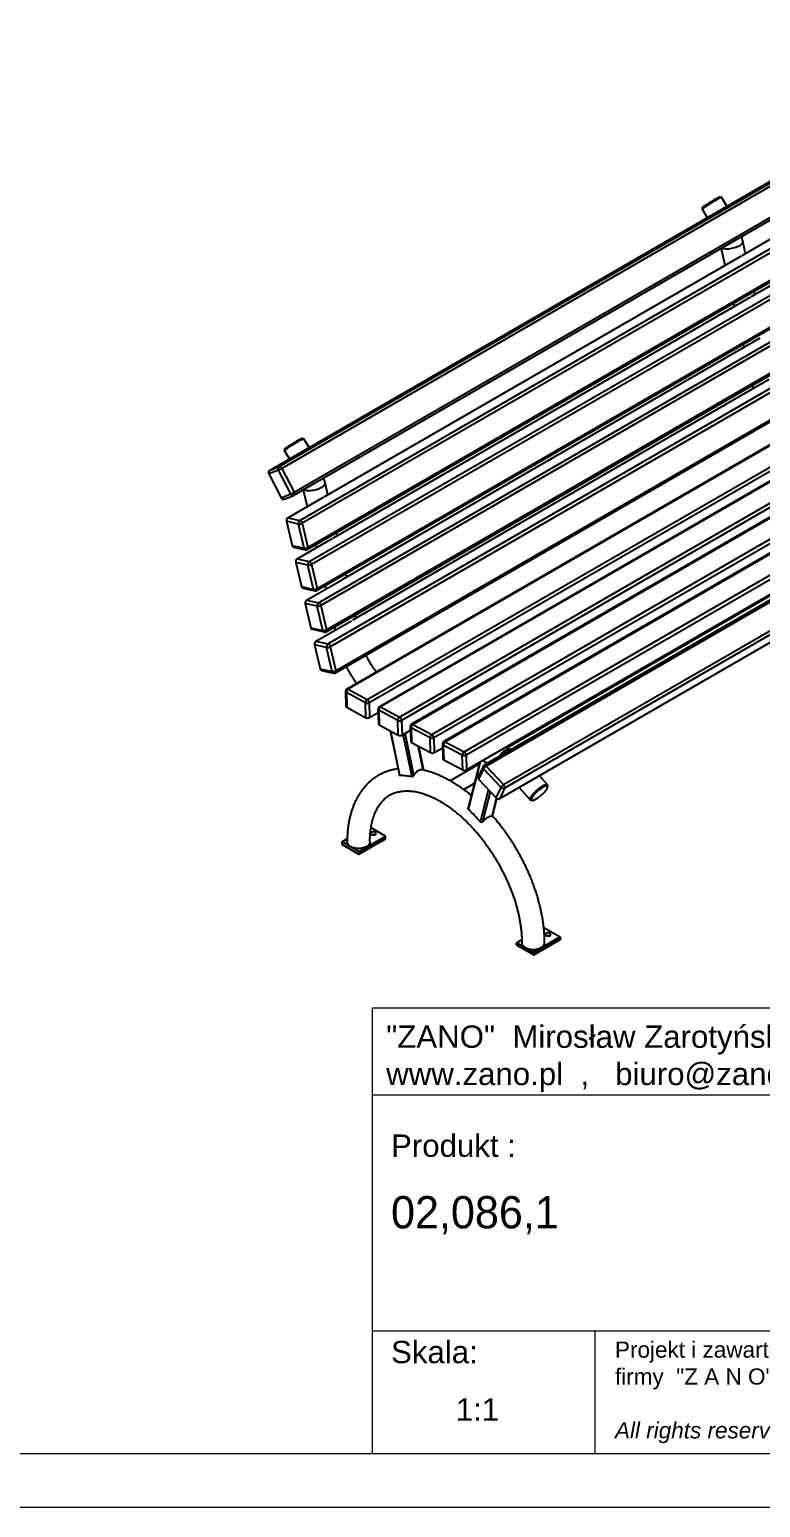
# Model space of a CAD drawing. Header units: millimetres. Extents: x 2090 to 8030, y -3450 to 750.
# Drawn here: x 5206 to 6567, y -3450 to -701 of the extents above; entities that cross this region are included whole.
import ezdxf

# ---------------------------------------------------------------- set-up
doc = ezdxf.new("R2010")
doc.units = ezdxf.units.MM
doc.layers.add('tabelka', color=155, linetype='Continuous')

# ---------------------------------------------------------------- blocks, each defined once
blk = doc.blocks.new('zano')
at = {"layer": 'Defpoints', "lineweight": 5}
for points in [[(6270.2, 3716.2), (6270.2, 3707.4), (6434.8, 3707.4), (6270.2, 3558.4), (6452.4, 3558.4), (6617.9, 3708.2), (6617.9, 3558.4), (6628.6, 3558.4), (6628.6, 3716.2), (6610.7, 3716.2), (6446.1, 3567.2), (6295.4, 3567.2), (6459.9, 3716.2), (6270.2, 3716.2), (6270.2, 3707.4)], [(6270.2, 3554.4), (6286.2, 3554.4), (6441.7, 3405.6), (6441.7, 3554.4), (6452.4, 3554.4), (6452.4, 3380.5), (6281, 3544.6), (6281, 3380.5), (6270.2, 3380.5)]]:
    blk.add_hatch(color=251, dxfattribs=at).paths.add_polyline_path(points)
h = blk.add_hatch(color=251, dxfattribs=at)
h.paths.add_polyline_path([(6454.7, 3467.4, 1), (6628.6, 3467.4, 1)])
h.paths.add_polyline_path([(6617.9, 3467.4, -1), (6465.4, 3467.4, -1)], flags=16)
at = {"layer": 'Defpoints', "color": 251, "lineweight": 5}
blk.add_lwpolyline([(6434.8, 3707.4), (6270.2, 3558.4), (6452.4, 3558.4), (6617.9, 3708.2), (6617.9, 3558.4), (6628.6, 3558.4), (6628.6, 3716.2), (6610.7, 3716.2), (6446.1, 3567.2), (6295.4, 3567.2), (6459.9, 3716.2), (6270.2, 3716.2), (6270.2, 3707.4), (6432.1, 3707.4)], dxfattribs=at)
for points in [[(6270.2, 3716.2), (6270.2, 3707.4), (6434.8, 3707.4), (6270.2, 3558.4), (6452.4, 3558.4), (6617.9, 3708.2), (6617.9, 3558.4), (6628.6, 3558.4), (6628.6, 3716.2), (6610.7, 3716.2), (6446.1, 3567.2), (6295.4, 3567.2), (6459.9, 3716.2), (6270.2, 3716.2), (6270.2, 3707.4)], [(6270.2, 3554.4), (6286.2, 3554.4), (6441.7, 3405.6), (6441.7, 3554.4), (6452.4, 3554.4), (6452.4, 3380.5), (6281, 3544.6), (6281, 3380.5), (6270.2, 3380.5)]]:
    blk.add_lwpolyline(points, close=True, dxfattribs=at)
for radius in [87, 76.3]:
    blk.add_circle((6541.7, 3467.4), radius, dxfattribs=at)
blk = doc.blocks.new('TABELA')
at = {"layer": 'tabelka', "lineweight": 5}
for p, q in [((4587.4, 3929.4), (6672.4, 3929.4)), ((4587.4, 3767.6), (4587.4, 3929.4)), ((4587.4, 3929.4), (6672.4, 3929.4)), ((6226.5, 3767.6), (6226.5, 3329)), ((4587.4, 3329), (6672.4, 3329)), ((5001.6, 3329), (5001.6, 3100.4)), ((6226.5, 3329), (6226.5, 3100.4))]:
    blk.add_line(p, q, dxfattribs=at)
blk.add_lwpolyline([(4587.4, 3767.6), (6672.4, 3767.6), (6672.4, 3100.4), (4587.4, 3100.4)], close=True, dxfattribs=at)
blk.add_blockref('zano', (0, 0))
at = {"layer": 'tabelka', "lineweight": 5, "attachment_point": 1}
for s, insert, char_height, width in [('{\\fArial|b0|i0|c238|p34;"ZANO"  Mirosław Zarotyński ul. Lindego 7a  30-148 Kraków tel. 012 636 89 25\\Pwww.zano.pl  ,   biuro@zano.pl}', (4613, 3896.9), 41.595, 2040.38), ('{\\fArial|b0|i0|c238|p34;Produkt : }', (4622, 3694.1), 41.595, 265.273), ('{\\fCentury Gothic|b0|i0|c238|p34;02,086,1 }', (4622, 3579.5), 60, 713.135), ('{\\fArial|b0|i0|c238|p34;Skala: }', (4622, 3310.3), 41.595, 191.675), ('{\\fArial|b0|i0|c238|p34;Masa :}', (6246.7, 3312.2), 41.595, 200.457), ('{\\fArial|b0|i0|c238|p34;1:1}', (4742.5, 3203.5), 41.595, 42.482), ('{\\fArial|b0|i0|c238|p34;70kg}', (6306.7, 3201.8), 41.595, 125.479)]:
    blk.add_mtext(s, dxfattribs=dict(at, insert=insert, char_height=char_height, width=width))
at = {"layer": 'tabelka', "color": 1, "lineweight": 5, "insert": (5038.9, 3308.9), "char_height": 30, "width": 1186.12, "attachment_point": 1}
blk.add_mtext('{\\fArial|b0|i0|c0|p34;Projekt i zawartość rysunku stanowi własność intelektualną firmy \\fArial|b0|i0|c238|p34; "Z A N O"   Mirosław Zarotyński\\fArial|b0|i1|c238|p34;\\P\\PAll rights reserved.}', dxfattribs=at)
blk = doc.blocks.new('izomertria')
for p, q in [((-3700.9, 680.6), (-2010.9, 1656.2)), ((-2005.9, 1652.8), (-3695.9, 677.2)), ((-3718.7, 673.6), (-2028.8, 1649.2)), ((-3673.4, 627.4), (-1983.4, 1603)), ((-3673.2, 632.8), (-1983.2, 1608.4)), ((-3662.6, 580.3), (-1972.6, 1556)), ((-1968.2, 1550.7), (-3658.2, 575.1)), ((-2839.3, 1073.5), (-2062.7, 1521.8)), ((-3648.7, 526.5), (-1958.7, 1502.1)), ((-3647.8, 530.1), (-1957.8, 1505.7)), ((-3645.1, 503.8), (-1955.1, 1479.5)), ((-1950.7, 1474.2), (-3640.7, 498.6)), ((-2821.8, 997), (-2045.2, 1445.3)), ((-3631.2, 450), (-1941.2, 1425.6)), ((-3630.3, 453.6), (-1940.4, 1429.2)), ((-3627.6, 427.4), (-1937.6, 1403)), ((-1933.2, 1397.7), (-3623.2, 422.1)), ((-3613.7, 373.5), (-1923.8, 1349.1)), ((-3612.9, 377.1), (-1922.9, 1352.7)), ((-3610.2, 350.9), (-1920.2, 1326.5)), ((-1915.8, 1321.2), (-3605.8, 345.6)), ((-3596.3, 297), (-1906.3, 1272.6)), ((-3595.4, 300.6), (-1905.4, 1276.2)), ((-1884.9, 1242.3), (-3574.9, 266.6)), ((-1882.5, 1242.1), (-3572.4, 266.4)), ((-3537.1, 247.1), (-1847.1, 1222.7)), ((-1843.5, 1216.7), (-3533.5, 241)), ((-1824.5, 1209.4), (-3514.5, 233.8)), ((-1822.1, 1209.2), (-3512.1, 233.6)), ((-3476.8, 214.6), (-1786.8, 1190.2)), ((-1783.1, 1184.2), (-3473.1, 208.6)), ((-2879.1, 1181.1), (-2880, 1182.5)), ((-1764.4, 1177), (-3454.4, 201.4)), ((-1762, 1176.8), (-3452, 201.2)), ((-3416.7, 182.3), (-1726.7, 1157.9)), ((-2913.6, 1159.3), (-2904.1, 1143.9)), ((-2913.3, 1161.9), (-2912.5, 1160.5)), ((-2867.3, 1165.1), (-2877.6, 1181.6)), ((-1723.1, 1151.8), (-3413, 176.2)), ((-1704.4, 1144.7), (-3394.3, 169.1)), ((-1702, 1144.5), (-3392, 168.9)), ((-3356.6, 149.9), (-1666.6, 1125.5)), ((-1663, 1119.5), (-3353, 143.9)), ((-1629.5, 1100.7), (-3319.5, 125.1)), ((-3617.1, 624.5), (-2840.5, 1072.8)), ((-3352.2, 116.5), (-1662.2, 1092.1)), ((-1625.6, 1099.3), (-3315.6, 123.7)), ((-2878.3, 1086.4), (-2871.1, 1055.1)), ((-2832.7, 1077.3), (-2837.7, 1099.2)), ((-3283.1, 89), (-1593.1, 1064.6)), ((-1591.2, 1058.2), (-3281.2, 82.6)), ((-3290.3, 63), (-1600.3, 1038.6)), ((-3599.7, 548), (-2823, 996.3)), ((-2815.2, 1000.8), (-2816.6, 1006.9)), ((-2855, 984.7), (-2853.6, 978.6)), ((-3582.2, 471.5), (-2805.5, 919.8)), ((-2837.5, 908.2), (-2836.2, 902.1)), ((-3564.1, 395.3), (-2788.7, 843)), ((-2820.1, 831.7), (-2818.7, 825.7)), ((-3656.9, 732.1), (-3657.8, 733.5)), ((-3645.2, 716), (-3655.4, 732.6)), ((-3691.5, 710.3), (-3681.9, 694.8)), ((-3691.1, 712.8), (-3690.3, 711.4)), ((-3702.1, 674.1), (-3720, 667.1)), ((-3720, 667.1), (-3697.3, 622.7)), ((-3718.7, 673.6), (-3700.9, 680.6)), ((-3679.4, 629.7), (-3702.1, 674.1)), ((-3695.9, 677.2), (-3673.2, 632.8)), ((-3656.1, 637.4), (-3648.9, 606.1)), ((-3610.5, 628.3), (-3615.5, 650.2)), ((-3697.3, 622.7), (-3679.4, 629.7)), ((-3691.9, 620.1), (-3674, 627.1)), ((-3684.9, 585.4), (-3618.3, 623.8)), ((-3665.1, 573.8), (-3687.4, 578.8)), ((-3687.4, 578.8), (-3677.1, 533.8)), ((-3684.9, 585.4), (-3662.6, 580.3)), ((-3654.7, 528.8), (-3665.1, 573.8)), ((-3658.2, 575.1), (-3647.8, 530.1)), ((-3593, 551.8), (-3594.4, 557.8)), ((-3677.1, 533.8), (-3654.7, 528.8)), ((-3674.6, 531), (-3652.3, 526)), ((-3667.4, 508.9), (-3600.8, 547.3)), ((-3632.8, 535.7), (-3631.5, 529.6)), ((-2632.8, 529.4), (-3276.8, 157.6)), ((-3647.6, 497.3), (-3669.9, 502.3)), ((-3669.9, 502.3), (-3659.6, 457.3)), ((-3667.4, 508.9), (-3645.1, 503.8)), ((-3637.3, 452.3), (-3647.6, 497.3)), ((-3640.7, 498.6), (-3630.3, 453.6)), ((-3649.9, 432.4), (-3583.3, 470.8)), ((-3575.5, 475.3), (-3576.9, 481.3)), ((-3659.6, 457.3), (-3637.3, 452.3)), ((-3657.1, 454.5), (-3634.8, 449.5)), ((-3615.4, 459.2), (-3614, 453.1)), ((-3630.1, 420.8), (-3652.4, 425.8)), ((-3652.4, 425.8), (-3642.1, 380.8)), ((-3649.9, 432.4), (-3627.6, 427.4)), ((-3619.8, 375.8), (-3630.1, 420.8)), ((-3623.2, 422.1), (-3612.9, 377.1)), ((-2814.3, 424.6), (-2816.4, 425.8)), ((-2810.1, 427.1), (-2812.1, 428.2)), ((-3632.5, 355.9), (-3566.5, 394)), ((-3558.1, 398.8), (-3559.5, 404.9)), ((-3642.1, 380.8), (-3619.8, 375.8)), ((-3639.7, 378), (-3617.3, 373)), ((-3597.9, 382.7), (-3596.5, 376.6)), ((-3612.7, 344.3), (-3635, 349.3)), ((-3635, 349.3), (-3624.6, 304.3)), ((-3632.5, 355.9), (-3610.2, 350.9)), ((-3602.3, 299.3), (-3612.7, 344.3)), ((-3605.8, 345.6), (-3595.4, 300.6)), ((-3624.6, 304.3), (-3602.3, 299.3)), ((-3622.2, 301.5), (-3599.9, 296.5)), ((-3577.4, 262.2), (-3576.7, 234.9)), ((-3540.5, 240.9), (-3575.9, 260.3)), ((-3575.9, 260.3), (-3575.3, 233)), ((-3572.4, 266.4), (-3537.1, 247.1)), ((-3575.3, 233), (-3539.9, 213.6)), ((-3539.9, 213.6), (-3540.5, 240.9)), ((-3533.5, 241), (-3532.9, 213.8)), ((-3532.9, 213.8), (-3516.8, 223)), ((-3517, 229.3), (-3516.2, 201.9)), ((-3480.2, 208.4), (-3515.5, 227.4)), ((-3515.5, 227.4), (-3514.7, 200)), ((-3512.1, 233.6), (-3476.8, 214.6)), ((-3514.7, 200), (-3479.4, 181)), ((-3479.4, 181), (-3480.2, 208.4)), ((-3473.1, 208.6), (-3472.3, 181.2)), ((-3456.9, 196.9), (-3456.1, 169.5)), ((-3420.1, 176.1), (-3455.4, 195)), ((-3455.4, 195), (-3454.6, 167.6)), ((-3452, 201.2), (-3416.7, 182.3)), ((-3494.2, 189), (-3477.2, 107)), ((-3476.3, 106.1), (-3493.4, 188.6)), ((-3472.3, 181.2), (-3456.7, 190.2)), ((-3453.7, 103.6), (-3470.1, 182.5)), ((-3450.1, 106.6), (-3466.2, 184.7)), ((-3454.6, 167.6), (-3419.3, 148.7)), ((-3419.3, 148.7), (-3420.1, 176.1)), ((-3413, 176.2), (-3412.2, 148.8)), ((-3392, 168.9), (-3356.6, 149.9)), ((-3433.1, 116.2), (-3442.4, 161.1)), ((-3431.9, 116), (-3441.1, 160.4)), ((-3412.2, 148.8), (-3396.6, 157.8)), ((-3396.8, 164.6), (-3396, 137.2)), ((-3360, 143.7), (-3395.4, 162.7)), ((-3395.4, 162.7), (-3394.6, 135.3)), ((-3359.2, 116.3), (-3360, 143.7)), ((-3353, 143.9), (-3352.2, 116.5)), ((-3269.8, 153.8), (-3278.9, 158.7)), ((-3394.6, 135.3), (-3359.2, 116.3)), ((-3328.2, 127.9), (-3382.9, 96.4)), ((-3327.5, 130.7), (-3349.1, 46)), ((-3348.6, 43.2), (-3326, 131.5)), ((-3321.5, 122.9), (-3330.6, 103.3)), ((-3320.5, 118.7), (-3329.6, 99.2)), ((-3288, 84), (-3320.5, 118.7)), ((-3315.6, 123.7), (-3283.1, 89)), ((-3357.4, 80), (-3337.5, 91.5)), ((-3329.6, 99.2), (-3297.1, 64.5)), ((-3297.1, 64.5), (-3288, 84)), ((-3281.2, 82.6), (-3290.3, 63)), ((-3254, 84), (-3233.7, 60.6)), ((-3201.7, 88.5), (-3216.6, 105.6)), ((-3201.6, 86), (-3202.9, 87.4)), ((-3326.2, 19.6), (-3311, 79.3)), ((-3321.7, 20.3), (-3307.6, 75.7)), ((-3304.7, 30), (-3296.1, 63.6)), ((-3304, 30.2), (-3295.6, 63.3)), ((-3232.4, 61.7), (-3231.2, 60.2)), ((-3503.2, -6.6), (-3530, 8.9)), ((-3584.1, -17.4), (-3584.1, -21.5)), ((-3574.3, -11.6), (-3584, -17.2)), ((-3583.8, -17.2), (-3574.3, -11.7)), ((-3552.7, -35.1), (-3583.8, -17.2)), ((-3583.8, -22.1), (-3552.7, -40)), ((-3552.7, -35.1), (-3503.2, -6.6)), ((-3552.4, -40.1), (-3502.9, -11.5)), ((-3552.3, -35.8), (-3502.8, -7.2)), ((-3552.3, -39.8), (-3502.8, -11.3)), ((-3502.8, -11.3), (-3502.8, -7.2)), ((-3552.3, -39.8), (-3552.3, -35.8)), ((-3208.4, -176.7), (-3177.9, -194.3)), ((-3258.9, -209.2), (-3258.9, -205.2)), ((-3249.3, -199.5), (-3258.7, -204.9)), ((-3249.3, -199.6), (-3258.5, -205)), ((-3258.5, -205), (-3227.4, -222.9)), ((-3227.4, -227.8), (-3258.5, -209.9)), ((-3177.9, -194.3), (-3227.4, -222.9)), ((-3227.1, -227.8), (-3177.6, -199.3)), ((-3177.5, -195), (-3227, -223.5)), ((-3177.5, -199), (-3227, -227.6)), ((-3177.5, -195), (-3177.5, -199)), ((-3227, -223.5), (-3227, -227.6))]:
    blk.add_line(p, q)
at = {"flags": 128}
for points in [[(-2880, 1182.5), (-2880.2, 1182.5), (-2880.6, 1182.3), (-2881.4, 1182), (-2882.5, 1181.4), (-2883.8, 1180.7), (-2885.4, 1179.9), (-2887.1, 1178.9), (-2889.1, 1177.7), (-2891.2, 1176.5), (-2893.4, 1175.2), (-2895.6, 1173.8), (-2897.9, 1172.4), (-2900.2, 1171), (-2902.4, 1169.6), (-2904.4, 1168.3), (-2906.4, 1167), (-2908.1, 1165.8), (-2909.7, 1164.8), (-2911, 1163.9), (-2912, 1163.1), (-2912.7, 1162.5), (-2913.2, 1162.1), (-2913.3, 1161.9), (-2913.3, 1161.9)], [(-2877.6, 1181.6), (-2877.8, 1181.6), (-2878.2, 1181.5), (-2879, 1181.1), (-2880.1, 1180.6), (-2881.4, 1179.9), (-2883, 1179), (-2884.8, 1178), (-2886.8, 1176.9), (-2888.9, 1175.6), (-2891.2, 1174.3), (-2893.5, 1172.9), (-2895.8, 1171.4), (-2898.2, 1169.9), (-2900.5, 1168.5), (-2902.7, 1167.1), (-2904.8, 1165.7), (-2906.8, 1164.4), (-2908.5, 1163.3), (-2910.1, 1162.2), (-2911.3, 1161.3), (-2912.4, 1160.5), (-2913.1, 1160), (-2913.5, 1159.6), (-2913.6, 1159.3), (-2913.6, 1159.3)], [(-2837.7, 1099.2), (-2837.6, 1098.3), (-2837.9, 1097.1), (-2838.4, 1096), (-2839.4, 1094.8), (-2840.6, 1093.6), (-2842.2, 1092.4), (-2844, 1091.2), (-2846.1, 1090.1), (-2848.4, 1089.1), (-2850.8, 1088.1), (-2853.4, 1087.3), (-2856.1, 1086.6), (-2858.8, 1086), (-2861.5, 1085.6), (-2864.2, 1085.3), (-2866.7, 1085.2), (-2869.1, 1085.3), (-2871.3, 1085.4), (-2873.3, 1085.8), (-2875.1, 1086.3), (-2876.5, 1086.9), (-2877, 1087.2)], [(-3691.5, 710.3), (-3691.5, 710.3), (-3691.3, 710.6), (-3690.8, 711), (-3690, 711.7), (-3688.9, 712.4), (-3687.6, 713.4), (-3686, 714.5), (-3684.2, 715.7), (-3682.2, 717), (-3680.1, 718.3), (-3677.9, 719.8), (-3675.5, 721.2), (-3673.2, 722.7), (-3670.8, 724.1), (-3668.5, 725.5), (-3666.3, 726.8), (-3664.2, 728.1), (-3662.3, 729.2), (-3660.5, 730.2), (-3659, 731), (-3657.7, 731.7), (-3656.7, 732.2), (-3655.9, 732.5), (-3655.5, 732.6), (-3655.4, 732.6)], [(-3691.1, 712.8), (-3691.1, 713), (-3690.7, 713.4), (-3690, 713.9), (-3689.1, 714.6), (-3687.9, 715.5), (-3686.4, 716.5), (-3684.7, 717.6), (-3682.8, 718.9), (-3680.7, 720.2), (-3678.6, 721.6), (-3676.3, 723), (-3674.1, 724.4), (-3671.8, 725.8), (-3669.6, 727.1), (-3667.5, 728.4), (-3665.5, 729.5), (-3663.6, 730.6), (-3662, 731.5), (-3660.6, 732.2), (-3659.5, 732.8), (-3658.6, 733.2), (-3658.1, 733.4), (-3657.8, 733.5), (-3657.8, 733.5)], [(-3700.9, 680.6), (-3700.3, 680.7), (-3699.7, 680.6), (-3699, 680.4), (-3698.3, 680), (-3697.6, 679.5), (-3697, 678.8), (-3696.4, 678), (-3695.9, 677.2)], [(-3673.2, 632.8), (-3672.8, 631.9), (-3672.5, 631), (-3672.4, 630.2), (-3672.3, 629.3), (-3672.5, 628.6), (-3672.7, 628), (-3673.1, 627.6), (-3673.4, 627.4)], [(-3654.8, 638.1), (-3654.4, 637.9), (-3652.9, 637.3), (-3651.2, 636.8), (-3649.2, 636.4), (-3646.9, 636.2), (-3644.5, 636.2), (-3642, 636.3), (-3639.3, 636.6), (-3636.6, 637), (-3633.9, 637.6), (-3631.2, 638.3), (-3628.7, 639.1), (-3626.2, 640.1), (-3623.9, 641.1), (-3621.8, 642.2), (-3620, 643.3), (-3618.4, 644.5), (-3617.2, 645.7), (-3616.3, 646.9), (-3615.7, 648.1), (-3615.4, 649.3), (-3615.5, 650.2)], [(-3269.7, 153.8), (-3271.1, 154.3), (-3272.7, 154.7), (-3274.5, 154.7), (-3276.4, 154.3), (-3278.3, 153.7), (-3280.3, 152.7)], [(-3231, 60.1), (-3231.6, 60), (-3232.6, 60.1), (-3233.4, 60.4), (-3233.9, 61), (-3234.1, 61.7), (-3234, 62.7), (-3233.6, 63.9), (-3233, 65.3), (-3232.1, 66.9), (-3230.9, 68.5), (-3229.6, 70.3), (-3228, 72.2), (-3226.3, 74), (-3224.4, 75.9), (-3222.3, 77.8), (-3220.3, 79.6), (-3218.1, 81.4), (-3216, 83), (-3213.9, 84.5), (-3211.8, 85.8), (-3209.9, 86.9), (-3208, 87.8), (-3206.4, 88.5), (-3204.9, 88.9), (-3203.7, 89.1), (-3202.7, 89), (-3201.9, 88.7), (-3201.5, 88.2), (-3201.3, 87.4), (-3201.4, 86.4), (-3201.5, 85.8)], [(-3202.9, 87.4), (-3203.4, 87.8), (-3204.3, 88), (-3205.4, 87.9), (-3206.7, 87.6), (-3208.2, 87), (-3209.9, 86.2), (-3211.8, 85.2), (-3213.7, 84), (-3215.8, 82.6), (-3217.8, 81.1), (-3219.9, 79.4), (-3221.9, 77.7), (-3223.8, 75.8), (-3225.7, 74), (-3227.4, 72.2), (-3228.9, 70.4), (-3230.1, 68.7), (-3231.2, 67.1), (-3232, 65.7), (-3232.5, 64.4), (-3232.8, 63.3), (-3232.8, 62.4), (-3232.5, 61.7), (-3232.4, 61.7)], [(-3210.2, 71.8), (-3208.4, 73.7), (-3206.7, 75.5), (-3205.2, 77.3), (-3203.9, 79), (-3202.9, 80.6), (-3202.1, 82), (-3201.5, 83.3), (-3201.3, 84.4), (-3201.3, 85.3), (-3201.6, 85.9), (-3202.2, 86.4), (-3203, 86.5), (-3204.1, 86.5), (-3205.4, 86.1), (-3207, 85.6), (-3208.7, 84.8), (-3210.5, 83.8), (-3212.5, 82.5), (-3214.5, 81.1), (-3216.6, 79.6), (-3218.6, 77.9), (-3220.6, 76.2), (-3222.6, 74.4), (-3224.4, 72.6), (-3226.1, 70.7), (-3227.6, 69), (-3228.9, 67.3), (-3229.9, 65.7), (-3230.7, 64.2), (-3231.3, 62.9), (-3231.5, 61.8), (-3231.5, 60.9), (-3231.2, 60.3), (-3230.6, 59.9), (-3229.8, 59.7), (-3228.7, 59.8), (-3227.4, 60.1), (-3225.8, 60.6), (-3224.1, 61.5), (-3222.3, 62.5), (-3220.3, 63.7), (-3218.3, 65.1), (-3216.2, 66.6), (-3214.2, 68.3), (-3212.2, 70), (-3210.2, 71.8)], [(-3529.3, -3.7), (-3528.2, -4.2), (-3527, -4.5), (-3525.6, -4.6), (-3524.3, -4.4), (-3523, -4.1), (-3522, -3.6), (-3521.3, -2.9), (-3520.9, -2.2), (-3520.8, -1.4), (-3521.1, -0.6), (-3521.8, 0.1), (-3522.8, 0.6), (-3523.9, 1), (-3525.3, 1.2), (-3526.6, 1.2), (-3527.9, 0.9), (-3529.1, 0.5), (-3530, -0.1), (-3530.5, -0.8), (-3530.8, -1.6), (-3530.6, -2.4), (-3530.1, -3.1), (-3529.3, -3.7)], [(-3538.2, -26.2), (-3540.3, -27.2), (-3542.6, -28.1), (-3545.1, -28.8), (-3547.7, -29.3), (-3550.5, -29.6), (-3553.2, -29.7), (-3556, -29.6), (-3558.7, -29.3), (-3561.3, -28.8), (-3563.8, -28.1), (-3566.1, -27.2), (-3568.2, -26.2), (-3570, -25), (-3571.6, -23.6), (-3572.8, -22.2), (-3573.7, -20.7), (-3574.2, -19.1), (-3574.4, -17.5)], [(-3532, -17.5), (-3532.2, -19.1), (-3532.7, -20.7), (-3533.6, -22.2), (-3534.9, -23.6), (-3536.4, -25), (-3538.2, -26.2)], [(-3204, -191.5), (-3203, -192), (-3201.7, -192.3), (-3200.3, -192.3), (-3199, -192.2), (-3197.8, -191.9), (-3196.7, -191.3), (-3196, -190.7), (-3195.6, -189.9), (-3195.5, -189.2), (-3195.9, -188.4), (-3196.5, -187.7), (-3197.5, -187.1), (-3198.7, -186.8), (-3200, -186.6), (-3201.4, -186.6), (-3202.7, -186.8), (-3203.8, -187.3), (-3204.7, -187.9), (-3205.3, -188.6), (-3205.5, -189.3), (-3205.4, -190.1), (-3204.9, -190.9), (-3204, -191.5)], [(-3249.2, -205.3), (-3249, -206.9), (-3248.4, -208.4), (-3247.5, -210), (-3246.3, -211.4), (-3244.8, -212.7), (-3242.9, -213.9), (-3240.9, -215), (-3238.6, -215.9), (-3236.1, -216.6), (-3233.4, -217.1), (-3230.7, -217.4), (-3228, -217.5), (-3225.2, -217.4), (-3222.5, -217.1), (-3219.8, -216.6), (-3217.4, -215.9), (-3215, -215), (-3213, -213.9), (-3211.1, -212.7), (-3209.6, -211.4), (-3208.4, -210), (-3207.5, -208.4), (-3206.9, -206.9), (-3206.8, -205.3)]]:
    blk.add_lwpolyline(points, dxfattribs=at)
for centre, radius, start, end in [((-3715.8, 669.6), 4.88, 126.4162, 211.5284), ((-3698, 676.6), 4.88, 126.4169, 211.5278), ((-3723.7, 725.4), 55.7, 292.8271, 300.0071), ((-3701, 681), 55.7, 292.8271, 300.0071), ((-3693.2, 624.3), 4.43, 201.7297, 286.2561), ((-3675.3, 631.3), 4.43, 201.7306, 286.2553), ((-3675.9, 631.7), 5, 291.389, 299.9973), ((-3681.3, 580.2), 6.21, 124.7746, 193.3695), ((-3659, 575.2), 6.21, 124.7745, 193.3696), ((-3665.1, 573.7), 7.06, 10.9175, 69.1047), ((-3663.5, 584.7), 11, 261.8077, 299.2072), ((-3673.6, 534.3), 3.45, 187.8277, 253.585), ((-3653.2, 539.7), 11, 261.8066, 299.2085), ((-3651.3, 529.3), 3.45, 187.8284, 253.5844), ((-3651.2, 530.8), 5, 257.361, 299.9973), ((-3650.7, 528.9), 3.13, 310.1669, 22.1162), ((-3663.9, 503.7), 6.21, 124.7743, 193.3695), ((-3641.6, 498.7), 6.21, 124.774, 193.3698), ((-3646, 508.2), 11, 261.8066, 299.2085), ((-3647.6, 497.3), 7.06, 10.9166, 69.1059), ((-3656.2, 457.8), 3.44, 187.7603, 253.6535), ((-3635.7, 463.2), 11, 261.8078, 299.2073), ((-3633.9, 452.8), 3.44, 187.7603, 253.6535), ((-3633.7, 454.3), 5, 257.361, 299.9973), ((-3633.2, 452.4), 3.13, 310.1656, 22.1175), ((-3646.4, 427.3), 6.21, 124.7745, 193.3692), ((-3624.1, 422.2), 6.22, 124.7749, 193.3692), ((-3628.6, 431.7), 11, 261.8076, 299.2076), ((-3630.1, 420.8), 7.06, 10.9172, 69.1048), ((-3638.7, 381.3), 3.45, 187.8276, 253.5851), ((-3618.2, 386.7), 11, 261.8063, 299.2087), ((-3616.4, 376.3), 3.45, 187.8283, 253.5846), ((-3616.2, 377.8), 5, 257.361, 299.9973), ((-3615.8, 375.9), 3.13, 310.1667, 22.1167), ((-3628.9, 350.8), 6.21, 124.7744, 193.3695), ((-3606.6, 345.8), 6.21, 124.7746, 193.3695), ((-3611.1, 355.2), 11, 261.8076, 299.2074), ((-3612.7, 344.3), 7.06, 10.9174, 69.1047), ((-3621.2, 304.8), 3.44, 187.794, 253.6192), ((-3600.8, 310.2), 11, 261.8071, 299.208), ((-3598.9, 299.8), 3.44, 187.7946, 253.6186), ((-3598.8, 301.4), 5, 257.361, 299.9973), ((-3598.3, 299.4), 3.13, 310.1662, 22.1169), ((-3572.4, 262.3), 5, 119.9973, 181.2823), ((-3575, 262.5), 2.42, 187.1373, 247.2232), ((-3568.4, 260.1), 7.51, 122.7975, 178.9231), ((-3573.8, 264.4), 2.45, 55.8214, 114.8919), ((-3574.3, 235.2), 2.42, 187.1368, 247.2234), ((-3533, 240.8), 7.51, 122.7976, 178.9232), ((-3537.1, 248), 7.87, 244.1649, 297.5786), ((-3541.1, 240.6), 7.68, 3.4587, 58.2737), ((-3512, 229.5), 5, 119.9973, 181.7024), ((-3514.6, 229.6), 2.39, 187.6134, 247.77), ((-3508.1, 227.3), 7.46, 122.862, 179.4272), ((-3513.5, 231.6), 2.43, 56.313, 115.081), ((-3536.5, 220.7), 7.87, 244.1641, 297.5789), ((-3513.8, 202.2), 2.39, 187.6135, 247.7698), ((-3472.7, 208.4), 7.46, 122.8622, 179.4269), ((-3476.8, 215.6), 7.93, 244.688, 297.6415), ((-3480.8, 208.1), 7.68, 3.7378, 58.5724), ((-3451.9, 197.1), 5, 119.9973, 181.7024), ((-3454.5, 197.3), 2.39, 187.6137, 247.7697), ((-3448, 195), 7.46, 122.862, 179.4271), ((-3453.4, 199.2), 2.43, 56.3131, 115.0809), ((-3476, 188.2), 7.93, 244.6884, 297.6411), ((-3453.7, 169.9), 2.39, 187.6131, 247.7695), ((-3412.7, 176), 7.46, 122.8622, 179.4269), ((-3416.7, 183.2), 7.93, 244.688, 297.6415), ((-3420.7, 175.7), 7.67, 3.7376, 58.5725), ((-3391.8, 164.7), 5, 119.9973, 181.7024), ((-3387.9, 162.6), 7.46, 122.862, 179.4272), ((-3393.3, 166.9), 2.43, 56.3132, 115.0808), ((-3415.9, 155.8), 7.93, 244.6887, 297.6408), ((-3394.5, 164.9), 2.39, 187.6138, 247.7696), ((-3352.6, 143.6), 7.46, 122.862, 179.4271), ((-3356.7, 150.9), 7.93, 244.6883, 297.6411), ((-3360.6, 143.4), 7.67, 3.7376, 58.5725), ((-3264.8, 127.9), 29.2, 121.9475, 151.5898), ((-3393.7, 137.5), 2.39, 187.6123, 247.771), ((-3355.8, 123.5), 7.93, 244.6887, 297.6409), ((-3318, 121.5), 3.78, 159.1003, 227.8459), ((-3317, 120.8), 5, 119.9973, 154.9862), ((-3308.8, 112.1), 13.5, 120.3865, 150.592), ((-3318.5, 121.8), 3.46, 34.0093, 107.1178), ((-3327.1, 102), 3.78, 159.1006, 227.8454), ((-3276.3, 77.4), 13.5, 120.3868, 150.5919), ((-3283.6, 87.9), 5.84, 221.5995, 294.5663), ((-3287.6, 84.2), 6.59, 345.6621, 46.7969), ((-3292.7, 68.3), 5.84, 221.6002, 294.5656), ((-3583.9, -17.4), 0.218, 50.7978, 189.2141), ((-3583.4, -21.4), 0.768, 182.6055, 237.3941), ((-3525.8, -11.7), 8.06, 70.8444, 109.1559), ((-3503.6, -7.2), 0.768, 2.605, 57.3946), ((-3503, -11.3), 0.246, 305.014, 6.297), ((-3553.1, -35.8), 0.768, 2.605, 57.3946), ((-3552.5, -39.9), 0.218, 230.7969, 9.215), ((-3200.5, -199.5), 8.06, 70.8442, 109.1562), ((-3258.6, -205.1), 0.218, 50.7967, 189.2151), ((-3258.1, -209.2), 0.768, 182.6051, 237.3945), ((-3178.3, -195), 0.768, 2.6066, 57.394), ((-3177.8, -199.1), 0.24, 304.0579, 7.2531), ((-3227.8, -223.6), 0.768, 2.6066, 57.394), ((-3227.2, -227.6), 0.218, 230.7973, 9.2116)]:
    blk.add_arc(centre, radius, start, end)
blk.add_ellipse((-4899.2, 1007.7), major_axis=(2267, -1238.2), ratio=0.005894, start_param=5.484965, end_param=5.490597)
for points, knots in [([(-2837.7, 1099.2), (-2837.9, 1100.2), (-2838.6, 1103.1), (-2839.4, 1106.2), (-2840.1, 1108.3), (-2840.1, 1108.4)], [0, 0, 0, 0, 0.332721, 0.951728, 1, 1, 1, 1]), ([(-3615.5, 650.2), (-3615.7, 651.2), (-3616.4, 654.1), (-3617.2, 657.2), (-3617.9, 659.3), (-3617.9, 659.4)], [0, 0, 0, 0, 0.332721, 0.951728, 1, 1, 1, 1]), ([(-3519.6, 298.5), (-3520.5, 299.6), (-3522.4, 302), (-3525.3, 305.8), (-3528.1, 309.9), (-3530.8, 314.2), (-3533.3, 318.5), (-3535.8, 322.9), (-3537.7, 326.7), (-3538.8, 329.1), (-3539.2, 330)], [0, 0, 0, 0, 0.117416, 0.251266, 0.385335, 0.51956, 0.653878, 0.788227, 0.922529, 1, 1, 1, 1]), ([(-3576.1, 308.7), (-3575.3, 307.2), (-3573.6, 303.8), (-3570.8, 298.7), (-3567.7, 293.3), (-3564.5, 288.1), (-3561, 283), (-3558.4, 279.3), (-3557, 277.4), (-3556.7, 277.1)], [0, 0, 0, 0, 0.13869, 0.304769, 0.470825, 0.636909, 0.80306, 0.969328, 1, 1, 1, 1]), ([(-3479.6, 118.6), (-3480, 118.6), (-3482.3, 118.3), (-3486.6, 117.5), (-3492.2, 116.1), (-3497.6, 114.5), (-3502.9, 112.6), (-3508.1, 110.4), (-3513.1, 107.9), (-3517.9, 105.2), (-3522.6, 102.2), (-3527.1, 98.9), (-3531.5, 95.3), (-3535.6, 91.5), (-3539.6, 87.5), (-3543.4, 83.2), (-3546.9, 78.6), (-3550.3, 73.8), (-3553.5, 68.8), (-3556.5, 63.5), (-3559.3, 58), (-3561.8, 52.3), (-3564.1, 46.3), (-3566.2, 40.2), (-3568.1, 33.8), (-3569.7, 27.3), (-3571.1, 20.6), (-3572.3, 13.7), (-3573.2, 6.6), (-3573.8, -0.6), (-3574.3, -7.9), (-3574.4, -13.6), (-3574.4, -16.8), (-3574.4, -17.5)], [0, 0, 0, 0, 0.007132, 0.040778, 0.074211, 0.107449, 0.140518, 0.173448, 0.206272, 0.23903, 0.27176, 0.304492, 0.337264, 0.370114, 0.403078, 0.436189, 0.469472, 0.502949, 0.536635, 0.570536, 0.604654, 0.638984, 0.673512, 0.708224, 0.743099, 0.778116, 0.813252, 0.848485, 0.883791, 0.919154, 0.954554, 0.989976, 1, 1, 1, 1]), ([(-3433.5, 116.3), (-3434.2, 116.4), (-3435.7, 116.7), (-3438.2, 116.4), (-3440.8, 115.6), (-3443.4, 114.2), (-3445.7, 112.3), (-3448.1, 109.8), (-3449.4, 107.7), (-3450.1, 106.6)], [0, 0, 0, 0, 0.1223841, 0.2654176, 0.4084568, 0.5514972, 0.6945054, 0.837515, 1, 1, 1, 1]), ([(-3343.2, 69.1), (-3344.3, 69.9), (-3347.4, 72.5), (-3352.7, 76.6), (-3359.1, 81.3), (-3365.5, 85.8), (-3372, 90), (-3378.6, 94), (-3385.1, 97.7), (-3391.7, 101.1), (-3398.3, 104.3), (-3404.9, 107.2), (-3411.5, 109.8), (-3418.1, 112.1), (-3424.6, 114.1), (-3429.8, 115.5), (-3432.7, 116.1), (-3433.4, 116.3)], [0, 0, 0, 0, 0.0356695, 0.1077973, 0.1799859, 0.2522332, 0.324535, 0.3968845, 0.4692722, 0.5416848, 0.6141012, 0.6864949, 0.7588372, 0.8310939, 0.9032257, 0.9751885, 1, 1, 1, 1]), ([(-3476.3, 106.1), (-3476.4, 106.1), (-3476.6, 106.1), (-3476.9, 106.3), (-3477.1, 106.7), (-3477.1, 106.9), (-3477.1, 107)], [0, 0, 0, 0, 0.15338, 0.506983, 0.847579, 1, 1, 1, 1]), ([(-3453.7, 103.6), (-3457.6, 104.3), (-3465.2, 105.7), (-3472.6, 106), (-3476.3, 106.1)], [0, 0, 0, 0, 0.498777, 1, 1, 1, 1]), ([(-3450.1, 106.6), (-3450.3, 106.2), (-3450.9, 105.4), (-3451.8, 104.4), (-3452.7, 103.8), (-3453.3, 103.6), (-3453.6, 103.6), (-3453.7, 103.6)], [0, 0, 0, 0, 0.2811328, 0.5591079, 0.7556308, 0.9096566, 1, 1, 1, 1]), ([(-3532, -17.5), (-3532, -16.4), (-3532, -13.2), (-3531.8, -8.1), (-3531.4, -2.1), (-3530.8, 3.7), (-3530, 9.4), (-3529, 14.8), (-3527.9, 20), (-3526.5, 25), (-3525, 29.8), (-3523.3, 34.4), (-3521.4, 38.8), (-3519.4, 42.9), (-3517.2, 46.9), (-3514.9, 50.6), (-3512.4, 54.1), (-3509.7, 57.3), (-3506.8, 60.4), (-3503.8, 63.2), (-3500.6, 65.8), (-3497.2, 68.1), (-3493.6, 70.3), (-3489.9, 72.1), (-3486, 73.7), (-3481.9, 75), (-3477.7, 76), (-3473.4, 76.7), (-3469, 77.2), (-3464.5, 77.4), (-3459.9, 77.3), (-3455.2, 77), (-3450.5, 76.4), (-3445.6, 75.6), (-3440.6, 74.5), (-3435.5, 73.1), (-3430.4, 71.5), (-3425.2, 69.6), (-3419.9, 67.5), (-3414.5, 65.1), (-3409.1, 62.4), (-3403.7, 59.5), (-3398.2, 56.3), (-3392.7, 52.9), (-3387.2, 49.3), (-3381.7, 45.3), (-3376.2, 41.2), (-3370.7, 36.8), (-3365.2, 32.2), (-3359.7, 27.4), (-3354.3, 22.3), (-3349, 17.1), (-3343.7, 11.6), (-3338.5, 6), (-3333.3, 0.1), (-3328.3, -5.9), (-3323.3, -12.1), (-3318.4, -18.4), (-3313.7, -24.9), (-3309.1, -31.5), (-3304.6, -38.2), (-3300.2, -45.1), (-3296, -52), (-3291.9, -59.1), (-3288, -66.2), (-3284.3, -73.4), (-3280.7, -80.7), (-3277.2, -88), (-3274, -95.3), (-3271, -102.7), (-3268.1, -110.1), (-3265.4, -117.5), (-3262.9, -124.9), (-3260.6, -132.2), (-3258.6, -139.5), (-3256.7, -146.8), (-3255, -154), (-3253.6, -161.1), (-3252.3, -168.2), (-3251.3, -175.2), (-3250.4, -182), (-3249.8, -188.8), (-3249.4, -195.4), (-3249.2, -200.9), (-3249.2, -204.1), (-3249.2, -205.3)], [0, 0, 0, 0, 0.006219, 0.018095, 0.029961, 0.041823, 0.053684, 0.065548, 0.077421, 0.089311, 0.101229, 0.113186, 0.125196, 0.137278, 0.14945, 0.161737, 0.174163, 0.186754, 0.199534, 0.212521, 0.225718, 0.23911, 0.25265, 0.266264, 0.279834, 0.293272, 0.306521, 0.319558, 0.332382, 0.345013, 0.357474, 0.369794, 0.381998, 0.39411, 0.40615, 0.418137, 0.430086, 0.442006, 0.45391, 0.465804, 0.477694, 0.489585, 0.501479, 0.513381, 0.525291, 0.537211, 0.549143, 0.561087, 0.573043, 0.585012, 0.596992, 0.608983, 0.620985, 0.632997, 0.645019, 0.657048, 0.669086, 0.68113, 0.69318, 0.705235, 0.717293, 0.729355, 0.741418, 0.753483, 0.765547, 0.77761, 0.789672, 0.80173, 0.813783, 0.825832, 0.837875, 0.849911, 0.861938, 0.873957, 0.885967, 0.897965, 0.909953, 0.921928, 0.933891, 0.94584, 0.957776, 0.969699, 0.981608, 0.993505, 1, 1, 1, 1]), ([(-3348.6, 43.2), (-3348.6, 43.2), (-3348.8, 43.4), (-3349.1, 44), (-3349.3, 44.9), (-3349.2, 45.6), (-3349.1, 46)], [0, 0, 0, 0, 0.0769531, 0.3124605, 0.634102, 1, 1, 1, 1]), ([(-3326.2, 19.6), (-3329.9, 23.7), (-3337.2, 31.9), (-3344.8, 39.4), (-3348.6, 43.2)], [0, 0, 0, 0, 0.498772, 1, 1, 1, 1]), ([(-3304.7, 30), (-3305.3, 30), (-3306.5, 30.1), (-3308.6, 29.6), (-3311, 28.7), (-3313.5, 27.3), (-3316, 25.5), (-3318.9, 23.2), (-3320.7, 21.4), (-3321.7, 20.3)], [0, 0, 0, 0, 0.138194, 0.276376, 0.414635, 0.552889, 0.690065, 0.827245, 1, 1, 1, 1]), ([(-3304, 30.2), (-3304.1, 30.1), (-3304.2, 30), (-3304.5, 30), (-3304.7, 30)], [0, 0, 0, 0, 0.4985807, 1, 1, 1, 1]), ([(-3206.8, -205.3), (-3206.8, -203.9), (-3206.8, -200.1), (-3207, -193.6), (-3207.5, -185.8), (-3208.2, -178), (-3209.1, -170.1), (-3210.3, -162.1), (-3211.7, -154), (-3213.4, -146), (-3215.2, -137.8), (-3217.3, -129.7), (-3219.6, -121.5), (-3222.1, -113.3), (-3224.8, -105.1), (-3227.7, -97), (-3230.8, -88.8), (-3234.2, -80.7), (-3237.7, -72.6), (-3241.4, -64.6), (-3245.2, -56.6), (-3249.3, -48.7), (-3253.5, -40.9), (-3257.9, -33.2), (-3262.5, -25.5), (-3267.2, -18), (-3272, -10.6), (-3277, -3.3), (-3282.2, 3.9), (-3287.5, 10.9), (-3292.9, 17.8), (-3298.3, 24.5), (-3302, 28.7), (-3303.9, 30.8)], [0, 0, 0, 0, 0.017564, 0.050575, 0.083571, 0.116552, 0.149515, 0.182457, 0.215376, 0.248272, 0.281145, 0.313994, 0.34682, 0.379625, 0.412411, 0.445177, 0.477928, 0.510664, 0.543387, 0.576099, 0.608803, 0.6415, 0.674194, 0.706885, 0.739576, 0.772269, 0.804966, 0.837668, 0.870379, 0.9031, 0.935834, 0.968582, 1, 1, 1, 1]), ([(-3321.7, 20.3), (-3322.1, 20), (-3322.8, 19.4), (-3324, 18.9), (-3324.9, 18.9), (-3325.7, 19.1), (-3326.1, 19.4), (-3326.2, 19.6), (-3326.2, 19.6)], [0, 0, 0, 0, 0.292018, 0.526776, 0.703412, 0.849112, 0.995271, 1, 1, 1, 1])]:
    blk.add_open_spline(points, degree=3, knots=knots)

msp = doc.modelspace()

# ---------------------------------------------------------------- linework, layer by layer
at = {"layer": 'tabelka', "lineweight": 5}
for points in [[(2089.66, 750.12), (8029.66, 750.12), (8029.66, -3449.88), (2089.66, -3449.88)], [(2189.66, 650.12), (7929.66, 650.12), (7929.66, -3349.88), (2189.66, -3349.88)]]:
    msp.add_lwpolyline(points, close=True, dxfattribs=at)

# ---------------------------------------------------------------- block references
for name, p in [('izomertria', (9372.01, -2194.49)), ('TABELA', (1257.28, -6450.29))]:
    msp.add_blockref(name, p)

doc.saveas('drawing.dxf')
